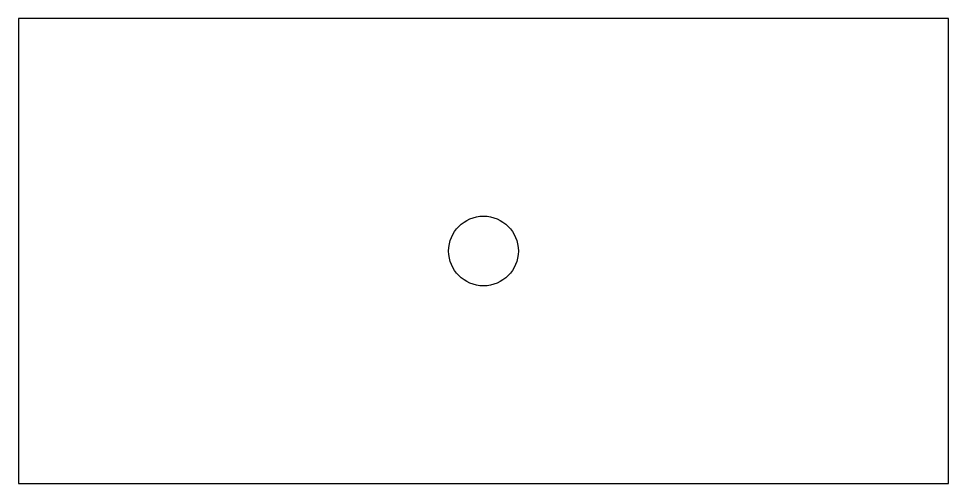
# Model space of a CAD drawing. Header units: millimetres. Extents: x 0 to 400, y -200 to 0.
import ezdxf

# ---------------------------------------------------------------- set-up
doc = ezdxf.new("R2010")
doc.units = ezdxf.units.MM
doc.layers.add('CUT', color=7, linetype='Continuous')

msp = doc.modelspace()

# ---------------------------------------------------------------- linework, layer by layer
at = {"layer": 'CUT'}
for p, q in [((400, 0), (0, 0)), ((0, 0), (0, -200)), ((400, -200), (400, 0)), ((0, -200), (400, -200))]:
    msp.add_line(p, q, dxfattribs=at)
msp.add_circle((200, -100), 15, dxfattribs=at)

doc.saveas('drawing.dxf')
